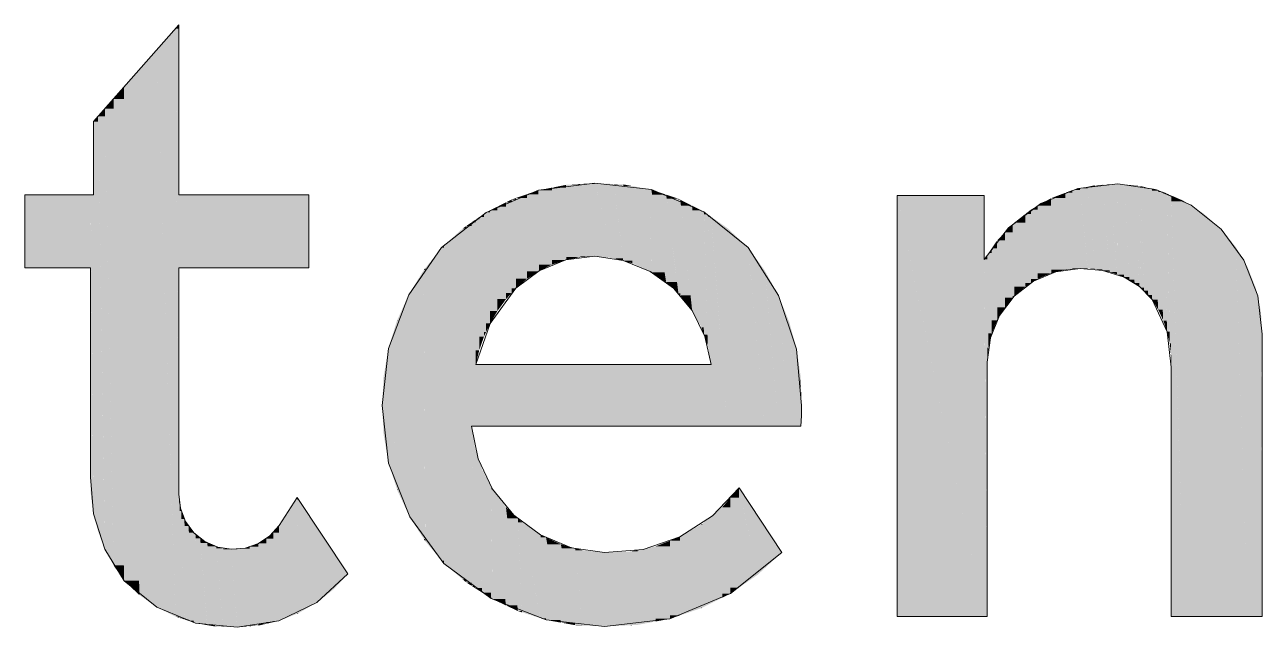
# Model space of a CAD drawing. Extents: x 885 to 2021, y 330 to 1122.
# Drawn here: x 1919.752 to 1923.608, y 650.937 to 652.814 of the extents above; entities that cross this region are included whole.
import ezdxf

# ---------------------------------------------------------------- set-up
doc = ezdxf.new("R2010")
doc.units = 0
doc.layers.get('0').update_dxf_attribs({"lineweight": 18})
doc.layers.add('P11_Plankopf_Ausführung_AF_4_800 Plankopf', color=7, linetype='Continuous', lineweight=25)

# ---------------------------------------------------------------- blocks, each defined once
blk = doc.blocks.new('Referenz-A0T8DI3SAL', base_point=(1729.7843, 502.0648))
at = {"layer": 'P11_Plankopf_Ausführung_AF_4_800 Plankopf', "color": 0, "linetype": 'Continuous', "lineweight": 13, "ltscale": 16.9}
for p, q in [((1920.2322, 652.8137), (1919.9661, 652.5119)), ((1920.2322, 652.2843), (1920.2322, 652.8137)), ((1919.9661, 652.5119), (1919.9661, 652.2843)), ((1921.5277, 652.3201), (1921.3523, 652.2979)), ((1921.7043, 652.3), (1921.5277, 652.3201)), ((1923.0336, 652.3033), (1922.9176, 652.2566)), ((1923.1578, 652.318), (1923.0336, 652.3033)), ((1923.2763, 652.3001), (1923.1578, 652.318)), ((1919.9661, 652.2843), (1919.7515, 652.2843)), ((1919.7515, 652.2843), (1919.7515, 652.0568)), ((1920.6365, 652.2843), (1920.2322, 652.2843)), ((1920.6365, 652.0568), (1920.6365, 652.2843)), ((1921.3523, 652.2979), (1921.1893, 652.2293)), ((1921.8681, 652.2313), (1921.7043, 652.3)), ((1922.7411, 652.2819), (1922.47, 652.2819)), ((1922.47, 652.2819), (1922.47, 650.9701)), ((1922.7411, 652.0827), (1922.7411, 652.2819)), ((1923.3862, 652.2521), (1923.2763, 652.3001)), ((1921.1893, 652.2293), (1921.0508, 652.1194)), ((1922.0062, 652.1194), (1921.8681, 652.2313)), ((1922.9176, 652.2566), (1922.8178, 652.1813)), ((1923.4799, 652.1773), (1923.3862, 652.2521)), ((1922.8178, 652.1813), (1922.7411, 652.0827)), ((1923.551, 652.0808), (1923.4799, 652.1773)), ((1921.0508, 652.1194), (1920.948, 651.9728)), ((1922.1007, 651.9703), (1922.0062, 652.1194)), ((1921.4381, 652.081), (1921.3543, 652.047)), ((1921.5277, 652.0925), (1921.4381, 652.081)), ((1921.6169, 652.0795), (1921.5277, 652.0925)), ((1921.7003, 652.0455), (1921.6169, 652.0795)), ((1923.5947, 651.9691), (1923.551, 652.0808)), ((1919.7515, 652.0568), (1919.9563, 652.0568)), ((1919.9563, 652.0568), (1919.9563, 651.4047)), ((1920.2322, 651.3509), (1920.2322, 652.0568)), ((1920.2322, 652.0568), (1920.6365, 652.0568)), ((1921.3543, 652.047), (1921.282, 651.9928)), ((1921.7733, 651.9926), (1921.7003, 652.0455)), ((1922.9652, 652.0441), (1922.8953, 652.0148)), ((1923.0402, 652.0544), (1922.9652, 652.0441)), ((1923.1102, 652.0484), (1923.0402, 652.0544)), ((1923.1773, 652.0276), (1923.1102, 652.0484)), ((1922.8953, 652.0148), (1922.8354, 651.9684)), ((1923.2254, 651.998), (1923.1773, 652.0276)), ((1923.2647, 651.9575), (1923.2254, 651.998)), ((1920.948, 651.9728), (1920.8849, 651.8052)), ((1921.282, 651.9928), (1921.2017, 651.8832)), ((1921.8314, 651.9237), (1921.7733, 651.9926)), ((1922.1571, 651.8031), (1922.1007, 651.9703)), ((1922.8354, 651.9684), (1922.7896, 651.9081)), ((1923.3116, 651.8573), (1923.2647, 651.9575)), ((1923.6081, 651.85), (1923.5947, 651.9691)), ((1921.8714, 651.8429), (1921.8314, 651.9237)), ((1921.2017, 651.8832), (1921.1571, 651.7549)), ((1922.7896, 651.9081), (1922.7609, 651.8379)), ((1921.8908, 651.7549), (1921.8714, 651.8429)), ((1923.3243, 651.7474), (1923.3116, 651.8573)), ((1923.6081, 650.9701), (1923.6081, 651.85)), ((1920.8849, 651.8052), (1920.8655, 651.6272)), ((1922.1722, 651.6272), (1922.1571, 651.8031)), ((1922.7609, 651.8379), (1922.7513, 651.7628)), ((1922.7513, 650.9701), (1922.7513, 651.7628)), ((1921.8908, 651.7549), (1921.1571, 651.7549)), ((1923.3243, 651.7474), (1923.3243, 650.9701)), ((1920.8655, 651.6272), (1920.8856, 651.4483)), ((1922.172, 651.5951), (1922.1722, 651.6272)), ((1922.1698, 651.5632), (1922.172, 651.5951)), ((1921.1441, 651.5632), (1921.1645, 651.4609)), ((1921.1441, 651.5632), (1922.1698, 651.5632)), ((1921.1645, 651.4609), (1921.2092, 651.3667)), ((1920.8856, 651.4483), (1920.9511, 651.2806)), ((1919.9563, 651.4047), (1919.9657, 651.2898)), ((1920.2322, 651.3509), (1920.2369, 651.3074)), ((1920.6004, 651.3407), (1920.5442, 651.2538)), ((1920.7588, 651.1029), (1920.6004, 651.3407)), ((1921.2092, 651.3667), (1921.2754, 651.2862)), ((1921.895, 651.2833), (1921.9777, 651.3714)), ((1922.1109, 651.1694), (1921.9777, 651.3714)), ((1920.2369, 651.3074), (1920.2528, 651.2666)), ((1919.9657, 651.2898), (1920.0014, 651.1801)), ((1920.2528, 651.2666), (1920.2786, 651.2313)), ((1920.9511, 651.2806), (1921.0576, 651.1355)), ((1921.2754, 651.2862), (1921.3592, 651.2242)), ((1921.7935, 651.218), (1921.895, 651.2833)), ((1920.2786, 651.2313), (1920.3127, 651.2039)), ((1920.5154, 651.2218), (1920.5442, 651.2538)), ((1921.3592, 651.2242), (1921.4556, 651.1845)), ((1920.3127, 651.2039), (1920.3528, 651.1863)), ((1920.3528, 651.1863), (1920.396, 651.1796)), ((1920.4389, 651.1835), (1920.4796, 651.1979)), ((1920.4796, 651.1979), (1920.5154, 651.2218)), ((1921.4556, 651.1845), (1921.5587, 651.1694)), ((1921.6791, 651.1792), (1921.7935, 651.218)), ((1920.0014, 651.1801), (1920.0613, 651.0815)), ((1920.396, 651.1796), (1920.4389, 651.1835)), ((1921.5587, 651.1694), (1921.6791, 651.1792)), ((1921.9509, 651.0418), (1922.1109, 651.1694)), ((1921.0576, 651.1355), (1921.2053, 651.0263)), ((1920.0613, 651.0815), (1920.1629, 650.9993)), ((1920.6622, 651.0137), (1920.7588, 651.1029)), ((1921.762, 650.963), (1921.9509, 651.0418)), ((1920.1629, 650.9993), (1920.2837, 650.9496)), ((1920.5437, 650.9566), (1920.6622, 651.0137)), ((1921.2053, 651.0263), (1921.3762, 650.9593)), ((1920.4138, 650.9367), (1920.5437, 650.9566)), ((1921.3762, 650.9593), (1921.5587, 650.9391)), ((1921.5587, 650.9391), (1921.762, 650.963)), ((1922.47, 650.9701), (1922.7513, 650.9701)), ((1923.3243, 650.9701), (1923.6081, 650.9701)), ((1920.2837, 650.9496), (1920.4138, 650.9367))]:
    blk.add_line(p, q, dxfattribs=at)
at = {"layer": 'P11_Plankopf_Ausführung_AF_4_800 Plankopf', "color": 0, "linetype": 'Continuous', "lineweight": 0, "ltscale": 0.0169}
for points in [[(1920.2322, 652.8016), (1920.2215, 652.8016), (1920.2322, 652.8137)], [(1920.2215, 652.7351), (1920.1629, 652.7351), (1920.2215, 652.8016)], [(1920.2322, 650.97), (1920.2215, 650.97), (1920.2215, 652.8016)], [(1920.2322, 652.2843), (1920.2322, 652.8016), (1920.2215, 652.8016)], [(1920.2322, 651.3509), (1920.2299, 651.3509), (1920.2215, 652.8016)], [(1920.2322, 652.0568), (1920.227, 652.0568), (1920.2215, 652.8016)], [(1920.2322, 652.2843), (1920.2289, 652.2843), (1920.2215, 652.8016)], [(1920.1629, 652.6741), (1920.1091, 652.6741), (1920.1629, 652.7351)], [(1920.2205, 650.9993), (1920.1629, 650.9993), (1920.1629, 652.7351)], [(1920.2215, 650.97), (1920.2215, 652.7351), (1920.1629, 652.7351)], [(1920.1091, 652.6199), (1920.0613, 652.6199), (1920.1091, 652.6741)], [(1920.1617, 651.0367), (1920.1091, 651.0367), (1920.1091, 652.6741)], [(1920.1629, 650.9993), (1920.1629, 652.6741), (1920.1091, 652.6741)], [(1920.0613, 652.5826), (1920.0285, 652.5826), (1920.0613, 652.6199)], [(1920.1078, 651.0815), (1920.0613, 651.0815), (1920.0613, 652.6199)], [(1920.1091, 651.0367), (1920.1091, 652.6199), (1920.0613, 652.6199)], [(1920.0285, 652.5518), (1920.0014, 652.5518), (1920.0285, 652.5826)], [(1920.0603, 651.1291), (1920.0285, 651.1291), (1920.0285, 652.5826)], [(1920.0613, 651.0815), (1920.0613, 652.5826), (1920.0285, 652.5826)], [(1920.0014, 652.528), (1919.9803, 652.528), (1920.0014, 652.5518)], [(1920.0275, 651.1801), (1920.0014, 651.1801), (1920.0014, 652.5518)], [(1920.0285, 651.1291), (1920.0285, 652.5518), (1920.0014, 652.5518)], [(1919.9803, 652.5119), (1919.9661, 652.5119), (1919.9803, 652.528)], [(1919.9687, 652.2843), (1919.9661, 652.2843), (1919.9661, 652.5119)], [(1919.9803, 651.2339), (1919.9803, 652.5119), (1919.9661, 652.5119)], [(1920.0005, 651.2339), (1919.9803, 651.2339), (1919.9803, 652.528)], [(1920.0014, 651.1801), (1920.0014, 652.528), (1919.9803, 652.528)], [(1921.3951, 652.2983), (1921.3543, 652.2983), (1921.3951, 652.3063)], [(1921.4381, 652.3063), (1921.3951, 652.3063), (1921.4381, 652.3147)], [(1921.4381, 652.081), (1921.3951, 652.081), (1921.3951, 652.3063)], [(1921.4381, 652.081), (1921.4381, 652.3063), (1921.3951, 652.3063)], [(1921.4392, 652.3147), (1921.4381, 652.3147), (1921.4392, 652.315)], [(1921.4392, 652.0812), (1921.4381, 652.0812), (1921.4381, 652.3147)], [(1921.4392, 652.0812), (1921.4392, 652.3147), (1921.4381, 652.3147)], [(1921.4825, 652.315), (1921.4392, 652.315), (1921.4825, 652.3175)], [(1921.4825, 652.0897), (1921.4392, 652.0897), (1921.4392, 652.315)], [(1921.4825, 652.0897), (1921.4825, 652.315), (1921.4392, 652.315)], [(1921.5277, 652.3175), (1921.4825, 652.3175), (1921.5277, 652.3201)], [(1921.5277, 652.0925), (1921.4825, 652.0925), (1921.4825, 652.3175)], [(1921.5277, 652.0925), (1921.5277, 652.3175), (1921.4825, 652.3175)], [(1921.5859, 652.0925), (1921.5277, 652.0925), (1921.5277, 652.3201)], [(1921.5875, 652.3176), (1921.5284, 652.3176), (1921.5277, 652.3201)], [(1921.5875, 652.0862), (1921.5875, 652.3176), (1921.5284, 652.3176)], [(1921.6157, 652.0862), (1921.5875, 652.0862), (1921.5875, 652.3176)], [(1921.6167, 652.3163), (1921.5877, 652.3163), (1921.5875, 652.3176)], [(1921.6167, 652.0783), (1921.6167, 652.3163), (1921.5877, 652.3163)], [(1921.6447, 652.0783), (1921.6167, 652.0783), (1921.6167, 652.3163)], [(1921.6456, 652.311), (1921.6173, 652.311), (1921.6167, 652.3163)], [(1921.6456, 652.0704), (1921.6456, 652.311), (1921.6173, 652.311)], [(1921.6952, 652.0704), (1921.6456, 652.0704), (1921.6456, 652.311)], [(1921.7003, 652.3008), (1921.6477, 652.3008), (1921.6456, 652.311)], [(1923.0402, 652.2985), (1923.0164, 652.2985), (1923.0402, 652.3037)], [(1923.0637, 652.3037), (1923.0402, 652.3037), (1923.0637, 652.3087)], [(1923.0636, 652.0544), (1923.0402, 652.0544), (1923.0402, 652.3037)], [(1923.0637, 652.0541), (1923.0637, 652.3037), (1923.0402, 652.3037)], [(1923.0863, 652.3087), (1923.0637, 652.3087), (1923.0863, 652.3136)], [(1923.0861, 652.0541), (1923.0637, 652.0541), (1923.0637, 652.3087)], [(1923.0863, 652.0521), (1923.0863, 652.3087), (1923.0637, 652.3087)], [(1923.087, 652.3136), (1923.0863, 652.3136), (1923.087, 652.3137)], [(1923.087, 652.0521), (1923.0863, 652.0521), (1923.0863, 652.3136)], [(1923.087, 652.0521), (1923.087, 652.3136), (1923.0863, 652.3136)], [(1923.1102, 652.3137), (1923.087, 652.3137), (1923.1102, 652.3151)], [(1923.1099, 652.0521), (1923.087, 652.0521), (1923.087, 652.3137)], [(1923.1102, 652.0484), (1923.1102, 652.3137), (1923.087, 652.3137)], [(1923.1331, 652.3151), (1923.1102, 652.3151), (1923.1331, 652.3165)], [(1923.1326, 652.0484), (1923.1102, 652.0484), (1923.1102, 652.3151)], [(1923.1331, 652.0431), (1923.1331, 652.3151), (1923.1102, 652.3151)], [(1923.1555, 652.3165), (1923.1331, 652.3165), (1923.1555, 652.3179)], [(1923.1549, 652.0431), (1923.1331, 652.0431), (1923.1331, 652.3165)], [(1923.1555, 652.0362), (1923.1555, 652.3165), (1923.1331, 652.3165)], [(1923.1578, 652.3179), (1923.1555, 652.3179), (1923.1578, 652.318)], [(1923.1577, 652.0362), (1923.1555, 652.0362), (1923.1555, 652.3179)], [(1923.1578, 652.0353), (1923.1578, 652.3179), (1923.1555, 652.3179)], [(1923.1768, 652.0353), (1923.1578, 652.0353), (1923.1578, 652.318)], [(1923.1773, 652.3161), (1923.1579, 652.3161), (1923.1578, 652.318)], [(1923.1773, 652.0276), (1923.1773, 652.3161), (1923.1579, 652.3161)], [(1923.1936, 652.0276), (1923.1773, 652.0276), (1923.1773, 652.3161)], [(1923.1941, 652.3145), (1923.1774, 652.3145), (1923.1773, 652.3161)], [(1923.1941, 652.0191), (1923.1941, 652.3145), (1923.1774, 652.3145)], [(1923.2097, 652.0191), (1923.1941, 652.0191), (1923.1941, 652.3145)], [(1923.2102, 652.3129), (1923.1942, 652.3129), (1923.1941, 652.3145)], [(1923.2102, 652.0092), (1923.2102, 652.3129), (1923.1942, 652.3129)], [(1923.2248, 652.0092), (1923.2102, 652.0092), (1923.2102, 652.3129)], [(1923.2254, 652.3114), (1923.2102, 652.3114), (1923.2102, 652.3129)], [(1923.2254, 651.998), (1923.2254, 652.3114), (1923.2102, 652.3114)], [(1923.2294, 651.998), (1923.2254, 651.998), (1923.2254, 652.3114)], [(1923.2295, 652.311), (1923.2254, 652.311), (1923.2254, 652.3114)], [(1923.2295, 651.9944), (1923.2295, 652.311), (1923.2254, 652.311)], [(1923.2393, 651.9944), (1923.2295, 651.9944), (1923.2295, 652.311)], [(1923.2396, 652.3084), (1923.2296, 652.3084), (1923.2295, 652.311)], [(1923.2396, 651.9856), (1923.2396, 652.3084), (1923.2296, 652.3084)], [(1923.2522, 651.9856), (1923.2396, 651.9856), (1923.2396, 652.3084)], [(1923.2527, 652.305), (1923.2397, 652.305), (1923.2396, 652.3084)], [(1923.2527, 651.9721), (1923.2527, 652.305), (1923.2397, 652.305)], [(1923.2642, 651.9721), (1923.2527, 651.9721), (1923.2527, 652.305)], [(1923.2647, 652.3018), (1923.2528, 652.3018), (1923.2527, 652.305)], [(1919.7515, 652.0568), (1919.9563, 652.0568), (1919.7515, 652.2843)], [(1919.9563, 652.0568), (1919.9563, 652.2843), (1919.7515, 652.2843)], [(1919.9566, 652.0568), (1919.9563, 652.0568), (1919.9563, 652.2843)], [(1919.9576, 651.347), (1919.9576, 652.2843), (1919.9563, 652.2843)], [(1919.9652, 651.347), (1919.9576, 651.347), (1919.9576, 652.2843)], [(1919.9657, 651.2898), (1919.9657, 652.2843), (1919.9576, 652.2843)], [(1919.9661, 651.2898), (1919.9657, 651.2898), (1919.9657, 652.2843)], [(1919.9661, 651.2881), (1919.9661, 652.2843), (1919.9657, 652.2843)], [(1919.9803, 651.2339), (1919.9687, 652.2843), (1919.9661, 652.2843)], [(1919.9796, 651.2881), (1919.9661, 651.2881), (1919.9661, 652.2843)], [(1920.2322, 652.0568), (1920.2322, 652.2843), (1920.2289, 652.2843)], [(1920.2322, 652.0568), (1920.6365, 652.0568), (1920.2322, 652.2843)], [(1920.6365, 652.0568), (1920.6365, 652.2843), (1920.2322, 652.2843)], [(1921.2685, 652.2607), (1921.2516, 652.2607), (1921.2685, 652.2691)], [(1921.282, 652.2691), (1921.2685, 652.2691), (1921.282, 652.2738)], [(1921.282, 651.9928), (1921.2685, 651.9928), (1921.2685, 652.2691)], [(1921.282, 651.9928), (1921.282, 652.2691), (1921.2685, 652.2691)], [(1921.3164, 652.2738), (1921.282, 652.2738), (1921.3164, 652.2856)], [(1921.3164, 652.0223), (1921.282, 652.0223), (1921.282, 652.2738)], [(1921.3164, 652.0223), (1921.3164, 652.2738), (1921.282, 652.2738)], [(1921.3523, 652.2856), (1921.3164, 652.2856), (1921.3523, 652.2979)], [(1921.3523, 652.0457), (1921.3164, 652.0457), (1921.3164, 652.2856)], [(1921.3523, 652.0457), (1921.3523, 652.2856), (1921.3164, 652.2856)], [(1921.3543, 652.2979), (1921.3523, 652.2979), (1921.3543, 652.2983)], [(1921.3543, 652.047), (1921.3523, 652.047), (1921.3523, 652.2979)], [(1921.3543, 652.047), (1921.3543, 652.2979), (1921.3523, 652.2979)], [(1921.3951, 652.0667), (1921.3543, 652.0667), (1921.3543, 652.2983)], [(1921.3951, 652.0667), (1921.3951, 652.2983), (1921.3543, 652.2983)], [(1921.7003, 652.0455), (1921.7003, 652.3008), (1921.6477, 652.3008)], [(1921.7042, 652.0455), (1921.7003, 652.0455), (1921.7003, 652.3008)], [(1921.7043, 652.3), (1921.7003, 652.3), (1921.7003, 652.3008)], [(1921.7043, 652.0429), (1921.7043, 652.3), (1921.7003, 652.3)], [(1921.7455, 652.0429), (1921.7043, 652.0429), (1921.7043, 652.3)], [(1921.7504, 652.2844), (1921.7068, 652.2844), (1921.7043, 652.3)], [(1921.7504, 652.0121), (1921.7504, 652.2844), (1921.7068, 652.2844)], [(1921.7842, 652.0121), (1921.7504, 652.0121), (1921.7504, 652.2844)], [(1921.7887, 652.2715), (1921.752, 652.2715), (1921.7504, 652.2844)], [(1921.7887, 651.9766), (1921.7887, 652.2715), (1921.752, 652.2715)], [(1921.7944, 651.9766), (1921.7887, 651.9766), (1921.7887, 652.2715)], [(1921.7945, 652.2686), (1921.7887, 652.2686), (1921.7887, 652.2715)], [(1921.7945, 651.9712), (1921.7945, 652.2686), (1921.7887, 652.2686)], [(1921.8263, 651.9712), (1921.7945, 651.9712), (1921.7945, 652.2686)], [(1921.8314, 652.2499), (1921.7965, 652.2499), (1921.7945, 652.2686)], [(1922.47, 650.9701), (1922.7411, 650.9701), (1922.47, 652.2819)], [(1922.7411, 652.0827), (1922.7411, 652.2819), (1922.47, 652.2819)], [(1922.7411, 652.0827), (1922.5112, 652.0827), (1922.47, 652.2819)], [(1922.9495, 652.25), (1922.9086, 652.25), (1922.9495, 652.273)], [(1922.9506, 652.273), (1922.9495, 652.273), (1922.9506, 652.2735)], [(1922.9506, 652.0398), (1922.9495, 652.0398), (1922.9495, 652.273)], [(1922.9506, 652.0398), (1922.9506, 652.273), (1922.9495, 652.273)], [(1922.9948, 652.2735), (1922.9506, 652.2735), (1922.9948, 652.2903)], [(1922.9948, 652.0506), (1922.9506, 652.0506), (1922.9506, 652.2735)], [(1922.9948, 652.0506), (1922.9948, 652.2735), (1922.9506, 652.2735)], [(1923.0164, 652.2903), (1922.9948, 652.2903), (1923.0164, 652.2985)], [(1923.0164, 652.0524), (1922.9948, 652.0524), (1922.9948, 652.2903)], [(1923.0164, 652.0524), (1923.0164, 652.2903), (1922.9948, 652.2903)], [(1923.0402, 652.0544), (1923.0164, 652.0544), (1923.0164, 652.2985)], [(1923.0402, 652.0544), (1923.0402, 652.2985), (1923.0164, 652.2985)], [(1923.2647, 651.9575), (1923.2647, 652.3018), (1923.2528, 652.3018)], [(1923.2823, 651.9575), (1923.2647, 651.9575), (1923.2647, 652.3018)], [(1923.2839, 652.2968), (1923.2649, 652.2968), (1923.2647, 652.3018)], [(1923.2839, 651.9259), (1923.2839, 652.2968), (1923.2649, 652.2968)], [(1923.298, 651.9259), (1923.2839, 651.9259), (1923.2839, 652.2968)], [(1923.2992, 652.2928), (1923.284, 652.2928), (1923.2839, 652.2968)], [(1923.2992, 651.8931), (1923.2992, 652.2928), (1923.284, 652.2928)], [(1923.2996, 651.8931), (1923.2992, 651.8931), (1923.2992, 652.2928)], [(1923.2996, 652.2927), (1923.2992, 652.2927), (1923.2992, 652.2928)], [(1923.2996, 651.8923), (1923.2996, 652.2927), (1923.2992, 652.2927)], [(1923.3106, 651.8923), (1923.2996, 651.8923), (1923.2996, 652.2927)], [(1923.3116, 652.2874), (1923.2997, 652.2874), (1923.2996, 652.2927)], [(1923.3116, 651.8573), (1923.3116, 652.2874), (1923.2997, 652.2874)], [(1923.3191, 651.8573), (1923.3116, 651.8573), (1923.3116, 652.2874)], [(1923.3198, 652.2839), (1923.3117, 652.2839), (1923.3116, 652.2874)], [(1923.3198, 651.8212), (1923.3198, 652.2839), (1923.3117, 652.2839)], [(1923.3237, 651.8212), (1923.3198, 651.8212), (1923.3198, 652.2839)], [(1923.324, 652.282), (1923.3198, 652.282), (1923.3198, 652.2839)], [(1923.324, 651.7845), (1923.324, 652.282), (1923.3198, 652.282)], [(1923.3243, 651.7845), (1923.324, 651.7845), (1923.324, 652.282)], [(1923.3243, 652.2819), (1923.324, 652.2819), (1923.324, 652.282)], [(1923.3243, 651.7474), (1923.3243, 652.2819), (1923.324, 652.2819)], [(1923.341, 651.7474), (1923.3243, 651.7474), (1923.3243, 652.2819)], [(1923.3653, 652.264), (1923.3249, 652.264), (1923.3243, 652.2819)], [(1923.3653, 650.9701), (1923.3653, 652.264), (1923.3249, 652.264)], [(1923.3653, 650.9701), (1923.426, 650.9701), (1923.3653, 652.264)], [(1923.426, 652.2251), (1923.3671, 652.2251), (1923.3653, 652.264)], [(1921.1893, 652.2247), (1921.1826, 652.2247), (1921.1893, 652.2293)], [(1921.2017, 652.2293), (1921.1893, 652.2293), (1921.2017, 652.2355)], [(1921.2017, 651.8832), (1921.1893, 651.8832), (1921.1893, 652.2293)], [(1921.2017, 651.8832), (1921.2017, 652.2293), (1921.1893, 652.2293)], [(1921.2248, 652.2355), (1921.2017, 652.2355), (1921.2248, 652.2472)], [(1921.2248, 651.9224), (1921.2017, 651.9224), (1921.2017, 652.2355)], [(1921.2248, 651.9224), (1921.2248, 652.2355), (1921.2017, 652.2355)], [(1921.2516, 652.2472), (1921.2248, 652.2472), (1921.2516, 652.2607)], [(1921.2516, 651.959), (1921.2248, 651.959), (1921.2248, 652.2472)], [(1921.2516, 651.959), (1921.2516, 652.2472), (1921.2248, 652.2472)], [(1921.2685, 651.9778), (1921.2516, 651.9778), (1921.2516, 652.2607)], [(1921.2685, 651.9778), (1921.2685, 652.2607), (1921.2516, 652.2607)], [(1921.8314, 651.9237), (1921.8314, 652.2499), (1921.7965, 652.2499)], [(1921.8562, 651.9237), (1921.8314, 651.9237), (1921.8314, 652.2499)], [(1921.8602, 652.2353), (1921.8325, 652.2353), (1921.8314, 652.2499)], [(1921.8602, 651.8709), (1921.8602, 652.2353), (1921.8325, 652.2353)], [(1921.8677, 651.8709), (1921.8602, 651.8709), (1921.8602, 652.2353)], [(1921.8681, 652.2313), (1921.8603, 652.2313), (1921.8602, 652.2353)], [(1921.8681, 651.8484), (1921.8681, 652.2313), (1921.8603, 652.2313)], [(1921.8792, 651.8484), (1921.8681, 651.8484), (1921.8681, 652.2313)], [(1921.8802, 652.2229), (1921.8684, 652.2229), (1921.8681, 652.2313)], [(1922.8872, 652.2243), (1922.8699, 652.2243), (1922.8872, 652.2378)], [(1922.9086, 652.2378), (1922.8872, 652.2378), (1922.9086, 652.25)], [(1922.9086, 652.0221), (1922.8872, 652.0221), (1922.8872, 652.2378)], [(1922.9086, 652.0221), (1922.9086, 652.2378), (1922.8872, 652.2378)], [(1922.9495, 652.0393), (1922.9086, 652.0393), (1922.9086, 652.25)], [(1922.9495, 652.0393), (1922.9495, 652.25), (1922.9086, 652.25)], [(1921.1279, 652.1791), (1921.1163, 652.1791), (1921.1279, 652.187)], [(1921.1441, 652.187), (1921.1279, 652.187), (1921.1441, 652.1982)], [(1921.144, 651.076), (1921.1279, 651.076), (1921.1279, 652.187)], [(1921.1441, 651.0656), (1921.1441, 652.187), (1921.1279, 652.187)], [(1921.1571, 652.1982), (1921.1441, 652.1982), (1921.1571, 652.2071)], [(1921.1441, 651.5632), (1921.1571, 651.5632), (1921.1441, 652.1982)], [(1921.1571, 651.5632), (1921.1571, 652.1982), (1921.1441, 652.1982)], [(1921.1677, 652.2071), (1921.1571, 652.2071), (1921.1677, 652.2144)], [(1921.1677, 651.7991), (1921.1571, 651.7991), (1921.1571, 652.2071)], [(1921.1677, 651.7991), (1921.1677, 652.2071), (1921.1571, 652.2071)], [(1921.1826, 652.2144), (1921.1677, 652.2144), (1921.1826, 652.2247)], [(1921.1826, 651.842), (1921.1677, 651.842), (1921.1677, 652.2144)], [(1921.1826, 651.842), (1921.1826, 652.2144), (1921.1677, 652.2144)], [(1921.1893, 651.8565), (1921.1826, 651.8565), (1921.1826, 652.2247)], [(1921.1893, 651.8565), (1921.1893, 652.2247), (1921.1826, 652.2247)], [(1921.8802, 651.8142), (1921.8802, 652.2229), (1921.8684, 652.2229)], [(1921.8895, 651.8142), (1921.8802, 651.8142), (1921.8802, 652.2229)], [(1921.8908, 652.2154), (1921.8804, 652.2154), (1921.8802, 652.2229)], [(1921.8908, 651.7549), (1921.8908, 652.2154), (1921.8804, 652.2154)], [(1921.8908, 651.5632), (1921.9412, 651.5632), (1921.8908, 652.2154)], [(1921.9412, 652.1803), (1921.8936, 652.1803), (1921.8908, 652.2154)], [(1922.8308, 652.1673), (1922.806, 652.1673), (1922.8308, 652.1937)], [(1922.8354, 652.1937), (1922.8308, 652.1937), (1922.8354, 652.1972)], [(1922.8354, 651.9684), (1922.8308, 651.9684), (1922.8308, 652.1937)], [(1922.8354, 651.9684), (1922.8354, 652.1937), (1922.8308, 652.1937)], [(1922.8699, 652.1972), (1922.8354, 652.1972), (1922.8699, 652.2243)], [(1922.8699, 651.9981), (1922.8354, 651.9981), (1922.8354, 652.1972)], [(1922.8699, 651.9981), (1922.8699, 652.1972), (1922.8354, 652.1972)], [(1922.8872, 652.0088), (1922.8699, 652.0088), (1922.8699, 652.2243)], [(1922.8872, 652.0088), (1922.8872, 652.2243), (1922.8699, 652.2243)], [(1923.426, 650.9701), (1923.426, 652.2251), (1923.3671, 652.2251)], [(1923.426, 650.9701), (1923.4799, 650.9701), (1923.426, 652.2251)], [(1923.4799, 652.1773), (1923.428, 652.1773), (1923.426, 652.2251)], [(1921.1163, 652.1256), (1921.0576, 652.1256), (1921.1163, 652.1791)], [(1921.1278, 651.0858), (1921.1163, 651.0858), (1921.1163, 652.1791)], [(1921.1279, 651.076), (1921.1279, 652.1791), (1921.1163, 652.1791)], [(1921.9412, 651.5632), (1921.9412, 652.1803), (1921.8936, 652.1803)], [(1921.9412, 651.5632), (1922.0062, 651.5632), (1921.9412, 652.1803)], [(1922.0062, 652.1194), (1921.9476, 652.1194), (1921.9412, 652.1803)], [(1922.806, 652.1422), (1922.7824, 652.1422), (1922.806, 652.1673)], [(1922.8308, 651.963), (1922.806, 651.963), (1922.806, 652.1673)], [(1922.8308, 651.963), (1922.8308, 652.1673), (1922.806, 652.1673)], [(1923.4799, 650.9701), (1923.4799, 652.1773), (1923.428, 652.1773)], [(1923.4799, 650.9701), (1923.5256, 650.9701), (1923.4799, 652.1773)], [(1923.5256, 652.1216), (1923.482, 652.1216), (1923.4799, 652.1773)], [(1921.0508, 652.0554), (1920.9997, 652.0554), (1921.0508, 652.1194)], [(1921.0576, 652.1194), (1921.0508, 652.1194), (1921.0576, 652.1256)], [(1921.0576, 651.1436), (1921.0508, 651.1436), (1921.0508, 652.1194)], [(1921.0576, 651.1355), (1921.0576, 652.1194), (1921.0508, 652.1194)], [(1921.1135, 651.1355), (1921.0576, 651.1355), (1921.0576, 652.1256)], [(1921.1163, 651.0858), (1921.1163, 652.1256), (1921.0576, 652.1256)], [(1922.0062, 651.5632), (1922.0062, 652.1194), (1921.9476, 652.1194)], [(1922.0062, 651.5632), (1922.0579, 651.5632), (1922.0062, 652.1194)], [(1922.0579, 652.0477), (1922.0129, 652.0477), (1922.0062, 652.1194)], [(1922.7651, 652.1023), (1922.7547, 652.1023), (1922.7651, 652.1174)], [(1922.7818, 652.1174), (1922.7651, 652.1174), (1922.7818, 652.1416)], [(1922.7818, 651.8933), (1922.7651, 651.8933), (1922.7651, 652.1174)], [(1922.7818, 651.8933), (1922.7818, 652.1174), (1922.7651, 652.1174)], [(1922.7824, 652.1416), (1922.7818, 652.1416), (1922.7824, 652.1422)], [(1922.7824, 651.8947), (1922.7818, 651.8947), (1922.7818, 652.1416)], [(1922.7824, 651.8947), (1922.7824, 652.1416), (1922.7818, 652.1416)], [(1922.806, 651.9336), (1922.7824, 651.9336), (1922.7824, 652.1422)], [(1922.806, 651.9336), (1922.806, 652.1422), (1922.7824, 652.1422)], [(1923.5256, 650.9701), (1923.5256, 652.1216), (1923.482, 652.1216)], [(1923.5256, 650.9701), (1923.5621, 650.9701), (1923.5256, 652.1216)], [(1923.5621, 652.0594), (1923.5276, 652.0594), (1923.5256, 652.1216)], [(1921.3951, 652.0667), (1921.4381, 652.081), (1921.3951, 652.081)], [(1921.4381, 652.081), (1921.4392, 652.0812), (1921.4381, 652.0812)], [(1921.4392, 652.0812), (1921.4825, 652.0897), (1921.4392, 652.0897)], [(1921.4825, 652.0897), (1921.5277, 652.0925), (1921.4825, 652.0925)], [(1921.5875, 652.0862), (1921.5859, 652.0925), (1921.5277, 652.0925)], [(1921.6167, 652.0783), (1921.6157, 652.0862), (1921.5875, 652.0862)], [(1921.6456, 652.0704), (1921.6447, 652.0783), (1921.6167, 652.0783)], [(1922.7411, 650.9701), (1922.7411, 652.0827), (1922.5112, 652.0827)], [(1922.7513, 652.0827), (1922.7411, 652.0827), (1922.7513, 652.0975)], [(1922.7411, 650.9701), (1922.7513, 650.9701), (1922.7411, 652.0827)], [(1922.7513, 651.7628), (1922.7513, 652.0827), (1922.7411, 652.0827)], [(1922.7513, 651.7628), (1922.7441, 651.7628), (1922.7411, 652.0827)], [(1922.7547, 652.0975), (1922.7513, 652.0975), (1922.7547, 652.1023)], [(1922.7547, 651.8082), (1922.7513, 651.8082), (1922.7513, 652.0975)], [(1922.7547, 651.8082), (1922.7547, 652.0975), (1922.7513, 652.0975)], [(1922.7651, 651.8525), (1922.7547, 651.8525), (1922.7547, 652.1023)], [(1922.7651, 651.8525), (1922.7651, 652.1023), (1922.7547, 652.1023)], [(1919.9576, 651.347), (1919.9566, 652.0568), (1919.9563, 652.0568)], [(1919.9575, 651.4047), (1919.9563, 651.4047), (1919.9563, 652.0568)], [(1920.2322, 651.3509), (1920.2322, 652.0568), (1920.227, 652.0568)], [(1920.9948, 651.9778), (1920.9511, 651.9778), (1920.9948, 652.0493)], [(1920.9997, 652.0493), (1920.9948, 652.0493), (1920.9997, 652.0554)], [(1920.9996, 651.2121), (1920.9948, 651.2121), (1920.9948, 652.0493)], [(1920.9997, 651.2046), (1920.9997, 652.0493), (1920.9948, 652.0493)], [(1921.0474, 651.2046), (1920.9997, 651.2046), (1920.9997, 652.0554)], [(1921.0508, 651.1436), (1921.0508, 652.0554), (1920.9997, 652.0554)], [(1921.3164, 652.0223), (1921.3523, 652.0457), (1921.3164, 652.0457)], [(1921.3523, 652.0457), (1921.3543, 652.047), (1921.3523, 652.047)], [(1921.3543, 652.047), (1921.3951, 652.0667), (1921.3543, 652.0667)], [(1921.7003, 652.0455), (1921.6952, 652.0704), (1921.6456, 652.0704)], [(1921.7043, 652.0429), (1921.7042, 652.0455), (1921.7003, 652.0455)], [(1921.7504, 652.0121), (1921.7455, 652.0429), (1921.7043, 652.0429)], [(1922.0579, 651.5632), (1922.0579, 652.0477), (1922.0129, 652.0477)], [(1922.0579, 651.5632), (1922.1007, 651.5632), (1922.0579, 652.0477)], [(1922.1007, 651.9703), (1922.0648, 651.9703), (1922.0579, 652.0477)], [(1922.9086, 652.0221), (1922.9495, 652.0393), (1922.9086, 652.0393)], [(1922.9495, 652.0393), (1922.9506, 652.0398), (1922.9495, 652.0398)], [(1922.9506, 652.0398), (1922.9948, 652.0506), (1922.9506, 652.0506)], [(1922.9948, 652.0506), (1923.0164, 652.0524), (1922.9948, 652.0524)], [(1923.0164, 652.0524), (1923.0402, 652.0544), (1923.0164, 652.0544)], [(1923.0637, 652.0541), (1923.0636, 652.0544), (1923.0402, 652.0544)], [(1923.0863, 652.0521), (1923.0861, 652.0541), (1923.0637, 652.0541)], [(1923.087, 652.0521), (1923.087, 652.0521), (1923.0863, 652.0521)], [(1923.1102, 652.0484), (1923.1099, 652.0521), (1923.087, 652.0521)], [(1923.1331, 652.0431), (1923.1326, 652.0484), (1923.1102, 652.0484)], [(1923.1555, 652.0362), (1923.1549, 652.0431), (1923.1331, 652.0431)], [(1923.1578, 652.0353), (1923.1577, 652.0362), (1923.1555, 652.0362)], [(1923.1773, 652.0276), (1923.1768, 652.0353), (1923.1578, 652.0353)], [(1923.5621, 650.9701), (1923.5621, 652.0594), (1923.5276, 652.0594)], [(1923.5621, 650.9701), (1923.5884, 650.9701), (1923.5621, 652.0594)], [(1923.5884, 651.9923), (1923.5637, 651.9923), (1923.5621, 652.0594)], [(1921.282, 651.9928), (1921.3164, 652.0223), (1921.282, 652.0223)], [(1921.7887, 651.9766), (1921.7842, 652.0121), (1921.7504, 652.0121)], [(1922.8354, 651.9684), (1922.8699, 651.9981), (1922.8354, 651.9981)], [(1922.8699, 651.9981), (1922.8872, 652.0088), (1922.8699, 652.0088)], [(1922.8872, 652.0088), (1922.9086, 652.0221), (1922.8872, 652.0221)], [(1923.1941, 652.0191), (1923.1936, 652.0276), (1923.1773, 652.0276)], [(1923.2102, 652.0092), (1923.2097, 652.0191), (1923.1941, 652.0191)], [(1923.2254, 651.998), (1923.2248, 652.0092), (1923.2102, 652.0092)], [(1923.2295, 651.9944), (1923.2294, 651.998), (1923.2254, 651.998)], [(1923.2396, 651.9856), (1923.2393, 651.9944), (1923.2295, 651.9944)], [(1920.948, 651.8947), (1920.9129, 651.8947), (1920.948, 651.9728)], [(1920.9511, 651.9728), (1920.948, 651.9728), (1920.9511, 651.9778)], [(1920.9511, 651.2872), (1920.948, 651.2872), (1920.948, 651.9728)], [(1920.9511, 651.2806), (1920.9511, 651.9728), (1920.948, 651.9728)], [(1920.9909, 651.2806), (1920.9511, 651.2806), (1920.9511, 651.9778)], [(1920.9948, 651.2121), (1920.9948, 651.9778), (1920.9511, 651.9778)], [(1921.2248, 651.9224), (1921.2516, 651.959), (1921.2248, 651.959)], [(1921.2516, 651.959), (1921.2685, 651.9778), (1921.2516, 651.9778)], [(1921.2685, 651.9778), (1921.282, 651.9928), (1921.2685, 651.9928)], [(1921.7945, 651.9712), (1921.7944, 651.9766), (1921.7887, 651.9766)], [(1921.8314, 651.9237), (1921.8263, 651.9712), (1921.7945, 651.9712)], [(1922.1007, 651.5632), (1922.1007, 651.9703), (1922.0648, 651.9703)], [(1922.1007, 651.5632), (1922.1339, 651.5632), (1922.1007, 651.9703)], [(1922.1339, 651.8884), (1922.1074, 651.8884), (1922.1007, 651.9703)], [(1922.806, 651.9336), (1922.8308, 651.963), (1922.806, 651.963)], [(1922.8308, 651.963), (1922.8354, 651.9684), (1922.8308, 651.9684)], [(1923.2527, 651.9721), (1923.2522, 651.9856), (1923.2396, 651.9856)], [(1923.2647, 651.9575), (1923.2642, 651.9721), (1923.2527, 651.9721)], [(1923.2839, 651.9259), (1923.2823, 651.9575), (1923.2647, 651.9575)], [(1923.5884, 650.9701), (1923.5884, 651.9923), (1923.5637, 651.9923)], [(1923.5884, 650.9701), (1923.6038, 650.9701), (1923.5884, 651.9923)], [(1923.6038, 651.9219), (1923.5894, 651.9219), (1923.5884, 651.9923)], [(1921.2017, 651.8832), (1921.2248, 651.9224), (1921.2017, 651.9224)], [(1921.8602, 651.8709), (1921.8562, 651.9237), (1921.8314, 651.9237)], [(1922.7824, 651.8947), (1922.806, 651.9336), (1922.7824, 651.9336)], [(1923.2992, 651.8931), (1923.298, 651.9259), (1923.2839, 651.9259)], [(1923.6038, 650.9701), (1923.6038, 651.9219), (1923.5894, 651.9219)], [(1923.6038, 650.9701), (1923.6081, 650.9701), (1923.6038, 651.9219)], [(1923.6081, 651.85), (1923.6042, 651.85), (1923.6038, 651.9219)], [(1920.9112, 651.8074), (1920.8856, 651.8074), (1920.9112, 651.891)], [(1920.9129, 651.891), (1920.9112, 651.891), (1920.9129, 651.8947)], [(1920.9129, 651.3676), (1920.9112, 651.3676), (1920.9112, 651.891)], [(1920.9129, 651.3623), (1920.9129, 651.891), (1920.9112, 651.891)], [(1920.9437, 651.3623), (1920.9129, 651.3623), (1920.9129, 651.8947)], [(1920.948, 651.2872), (1920.948, 651.8947), (1920.9129, 651.8947)], [(1921.1893, 651.8565), (1921.2017, 651.8832), (1921.1893, 651.8832)], [(1922.1339, 651.5632), (1922.1339, 651.8884), (1922.1074, 651.8884)], [(1922.1339, 651.5632), (1922.1571, 651.5632), (1922.1339, 651.8884)], [(1922.1571, 651.8031), (1922.14, 651.8031), (1922.1339, 651.8884)], [(1922.7651, 651.8525), (1922.7818, 651.8933), (1922.7651, 651.8933)], [(1922.7818, 651.8933), (1922.7824, 651.8947), (1922.7818, 651.8947)], [(1923.2996, 651.8923), (1923.2996, 651.8931), (1923.2992, 651.8931)], [(1923.3116, 651.8573), (1923.3106, 651.8923), (1923.2996, 651.8923)], [(1921.1677, 651.7991), (1921.1826, 651.842), (1921.1677, 651.842)], [(1921.1826, 651.842), (1921.1893, 651.8565), (1921.1826, 651.8565)], [(1921.8681, 651.8484), (1921.8677, 651.8709), (1921.8602, 651.8709)], [(1921.8802, 651.8142), (1921.8792, 651.8484), (1921.8681, 651.8484)], [(1922.7547, 651.8082), (1922.7651, 651.8525), (1922.7547, 651.8525)], [(1923.3198, 651.8212), (1923.3191, 651.8573), (1923.3116, 651.8573)], [(1923.6081, 650.9701), (1923.6081, 651.85), (1923.6042, 651.85)], [(1920.8849, 651.7174), (1920.8697, 651.7174), (1920.8849, 651.8052)], [(1920.8856, 651.8052), (1920.8849, 651.8052), (1920.8856, 651.8074)], [(1920.8856, 651.452), (1920.8849, 651.452), (1920.8849, 651.8052)], [(1920.8856, 651.4483), (1920.8856, 651.8052), (1920.8849, 651.8052)], [(1920.9065, 651.4483), (1920.8856, 651.4483), (1920.8856, 651.8074)], [(1920.9112, 651.3676), (1920.9112, 651.8074), (1920.8856, 651.8074)], [(1921.8908, 651.7549), (1921.8895, 651.8142), (1921.8802, 651.8142)], [(1922.1571, 651.5632), (1922.1571, 651.8031), (1922.14, 651.8031)], [(1922.1571, 651.5632), (1922.1698, 651.5632), (1922.1571, 651.8031)], [(1922.1698, 651.7163), (1922.1617, 651.7163), (1922.1571, 651.8031)], [(1922.7513, 651.7628), (1922.7547, 651.8082), (1922.7513, 651.8082)], [(1923.324, 651.7845), (1923.3237, 651.8212), (1923.3198, 651.8212)], [(1921.1571, 651.7549), (1921.1677, 651.7991), (1921.1571, 651.7991)], [(1922.7513, 650.9701), (1922.7513, 651.7628), (1922.7441, 651.7628)], [(1923.3243, 651.7474), (1923.3243, 651.7845), (1923.324, 651.7845)], [(1921.1571, 651.5632), (1921.8908, 651.5632), (1921.1571, 651.7549)], [(1921.8908, 651.5632), (1921.8908, 651.7549), (1921.1571, 651.7549)], [(1923.3653, 650.9701), (1923.341, 651.7474), (1923.3243, 651.7474)], [(1923.3243, 650.9701), (1923.3653, 650.9701), (1923.3243, 651.7474)], [(1920.8696, 651.6272), (1920.8655, 651.6272), (1920.8696, 651.7168)], [(1920.8697, 651.7168), (1920.8696, 651.7168), (1920.8697, 651.7174)], [(1920.8697, 651.5392), (1920.8696, 651.5392), (1920.8696, 651.7168)], [(1920.8697, 651.5371), (1920.8697, 651.7168), (1920.8696, 651.7168)], [(1920.8801, 651.5371), (1920.8697, 651.5371), (1920.8697, 651.7174)], [(1920.8849, 651.452), (1920.8849, 651.7174), (1920.8697, 651.7174)], [(1922.1698, 651.5632), (1922.1698, 651.7163), (1922.1617, 651.7163)], [(1922.1699, 651.5643), (1922.1698, 651.5643), (1922.1698, 651.7163)], [(1922.1699, 651.7156), (1922.1698, 651.7156), (1922.1698, 651.7163)], [(1922.1699, 651.5643), (1922.1699, 651.7156), (1922.1698, 651.7156)], [(1922.1708, 651.5738), (1922.1699, 651.5738), (1922.1699, 651.7156)], [(1922.1708, 651.6842), (1922.1701, 651.6842), (1922.1699, 651.7156)], [(1922.1708, 651.5738), (1922.1708, 651.6842), (1922.1701, 651.6842)], [(1922.1715, 651.5845), (1922.1708, 651.5845), (1922.1708, 651.6842)], [(1922.1715, 651.6568), (1922.171, 651.6568), (1922.1708, 651.6842)], [(1922.1715, 651.5845), (1922.1715, 651.6568), (1922.171, 651.6568)], [(1922.172, 651.5951), (1922.1715, 651.5951), (1922.1715, 651.6568)], [(1922.172, 651.6374), (1922.1716, 651.6374), (1922.1715, 651.6568)], [(1920.8696, 651.5392), (1920.8696, 651.6272), (1920.8655, 651.6272)], [(1922.172, 651.5951), (1922.172, 651.6374), (1922.1716, 651.6374)], [(1922.1722, 651.6047), (1922.172, 651.6047), (1922.172, 651.6374)], [(1922.1722, 651.6272), (1922.172, 651.6272), (1922.172, 651.6374)], [(1922.1722, 651.6047), (1922.1722, 651.6272), (1922.172, 651.6272)], [(1922.1723, 651.6058), (1922.1722, 651.6058), (1922.1722, 651.6272)], [(1922.1723, 651.6244), (1922.1722, 651.6244), (1922.1722, 651.6272)], [(1922.1723, 651.6058), (1922.1723, 651.6244), (1922.1722, 651.6244)], [(1922.1723, 651.6165), (1922.1723, 651.6165), (1922.1723, 651.6244)], [(1922.1723, 651.6058), (1922.1723, 651.6165), (1922.1723, 651.6165)], [(1922.1699, 651.5643), (1922.1708, 651.5738), (1922.1699, 651.5738)], [(1922.1708, 651.5738), (1922.1715, 651.5845), (1922.1708, 651.5845)], [(1922.1715, 651.5845), (1922.172, 651.5951), (1922.1715, 651.5951)], [(1922.172, 651.5951), (1922.1722, 651.6047), (1922.172, 651.6047)], [(1922.1722, 651.6047), (1922.1723, 651.6058), (1922.1722, 651.6058)], [(1920.8697, 651.5371), (1920.8697, 651.5392), (1920.8696, 651.5392)], [(1920.8849, 651.452), (1920.8801, 651.5371), (1920.8697, 651.5371)], [(1921.1548, 651.0656), (1921.1441, 651.0656), (1921.1441, 651.5632)], [(1921.1549, 651.4944), (1921.1456, 651.4944), (1921.1441, 651.5632)], [(1922.1698, 651.5632), (1922.1699, 651.5643), (1922.1698, 651.5643)], [(1921.1549, 651.0586), (1921.1549, 651.4944), (1921.1456, 651.4944)], [(1921.1761, 651.0586), (1921.1549, 651.0586), (1921.1549, 651.4944)], [(1921.1768, 651.4283), (1921.1581, 651.4283), (1921.1549, 651.4944)], [(1920.8856, 651.4483), (1920.8856, 651.452), (1920.8849, 651.452)], [(1920.9112, 651.3676), (1920.9065, 651.4483), (1920.8856, 651.4483)], [(1921.1768, 651.0446), (1921.1768, 651.4283), (1921.1581, 651.4283)], [(1921.204, 651.0446), (1921.1768, 651.0446), (1921.1768, 651.4283)], [(1921.2053, 651.3741), (1921.1806, 651.3741), (1921.1768, 651.4283)], [(1919.9576, 651.347), (1919.9575, 651.4047), (1919.9563, 651.4047)], [(1919.9657, 651.2898), (1919.9652, 651.347), (1919.9576, 651.347)], [(1920.2322, 650.9665), (1920.2322, 651.3509), (1920.2299, 651.3509)], [(1920.2337, 650.9665), (1920.2322, 650.9665), (1920.2322, 651.3509)], [(1920.2337, 651.3247), (1920.2323, 651.3247), (1920.2322, 651.3509)], [(1920.6004, 651.2538), (1920.5442, 651.2538), (1920.6004, 651.3407)], [(1920.6051, 650.9808), (1920.6004, 650.9808), (1920.6004, 651.3407)], [(1920.6051, 651.3337), (1920.6005, 651.3337), (1920.6004, 651.3407)], [(1920.9129, 651.3623), (1920.9129, 651.3676), (1920.9112, 651.3676)], [(1920.948, 651.2872), (1920.9437, 651.3623), (1920.9129, 651.3623)], [(1921.2053, 651.0263), (1921.2053, 651.3741), (1921.1806, 651.3741)], [(1921.2091, 651.0263), (1921.2053, 651.0263), (1921.2053, 651.3741)], [(1921.2092, 651.3667), (1921.2054, 651.3667), (1921.2053, 651.3741)], [(1921.2092, 651.0245), (1921.2092, 651.3667), (1921.2054, 651.3667)], [(1921.2488, 651.0245), (1921.2092, 651.0245), (1921.2092, 651.3667)], [(1921.2511, 651.3112), (1921.2156, 651.3112), (1921.2092, 651.3667)], [(1921.9509, 651.3104), (1921.925, 651.3104), (1921.9509, 651.3403)], [(1921.9777, 651.3403), (1921.9509, 651.3403), (1921.9777, 651.3714)], [(1921.9777, 651.0603), (1921.9509, 651.0603), (1921.9509, 651.3403)], [(1921.9777, 651.0603), (1921.9777, 651.3403), (1921.9509, 651.3403)], [(1922.0353, 651.1), (1921.9777, 651.1), (1921.9777, 651.3714)], [(1922.0353, 651.284), (1921.9963, 651.284), (1921.9777, 651.3714)], [(1920.2337, 650.966), (1920.2337, 651.3247), (1920.2323, 651.3247)], [(1920.2392, 650.966), (1920.2337, 650.966), (1920.2337, 651.3247)], [(1920.2392, 651.2989), (1920.2341, 651.2989), (1920.2337, 651.3247)], [(1920.6051, 650.9808), (1920.6051, 651.3337), (1920.6005, 651.3337)], [(1920.6622, 651.0137), (1920.6051, 651.0137), (1920.6051, 651.3337)], [(1920.6622, 651.2479), (1920.6204, 651.2479), (1920.6051, 651.3337)], [(1921.2511, 651.0048), (1921.2511, 651.3112), (1921.2156, 651.3112)], [(1921.2865, 651.0048), (1921.2511, 651.0048), (1921.2511, 651.3112)], [(1921.2885, 651.2756), (1921.2552, 651.2756), (1921.2511, 651.3112)], [(1921.925, 651.2588), (1921.863, 651.2588), (1921.925, 651.3104)], [(1921.9509, 651.0418), (1921.925, 651.0418), (1921.925, 651.3104)], [(1921.9509, 651.0418), (1921.9509, 651.3104), (1921.925, 651.3104)], [(1919.9661, 651.2881), (1919.9661, 651.2898), (1919.9657, 651.2898)], [(1919.9803, 651.2339), (1919.9796, 651.2881), (1919.9661, 651.2881)], [(1920.2392, 650.9642), (1920.2392, 651.2989), (1920.2341, 651.2989)], [(1920.2487, 650.9642), (1920.2392, 650.9642), (1920.2392, 651.2989)], [(1920.2488, 651.2744), (1920.2399, 651.2744), (1920.2392, 651.2989)], [(1920.2488, 650.9611), (1920.2488, 651.2744), (1920.2399, 651.2744)], [(1920.2618, 650.9611), (1920.2488, 650.9611), (1920.2488, 651.2744)], [(1920.262, 651.2517), (1920.2497, 651.2517), (1920.2488, 651.2744)], [(1920.9511, 651.2806), (1920.9511, 651.2872), (1920.948, 651.2872)], [(1920.9948, 651.2121), (1920.9909, 651.2806), (1920.9511, 651.2806)], [(1921.2885, 650.9872), (1921.2885, 651.2756), (1921.2552, 651.2756)], [(1921.3014, 650.9872), (1921.2885, 650.9872), (1921.2885, 651.2756)], [(1921.3016, 651.2633), (1921.2891, 651.2633), (1921.2885, 651.2756)], [(1921.3016, 650.983), (1921.3016, 651.2633), (1921.2891, 651.2633)], [(1921.3556, 650.983), (1921.3016, 650.983), (1921.3016, 651.2633)], [(1921.3592, 651.2242), (1921.3091, 651.2242), (1921.3016, 651.2633)], [(1922.0353, 651.1), (1922.0353, 651.284), (1921.9963, 651.284)], [(1922.1109, 651.1694), (1922.0353, 651.1694), (1922.0353, 651.284)], [(1920.0014, 651.1801), (1920.0005, 651.2339), (1919.9803, 651.2339)], [(1920.262, 650.9567), (1920.262, 651.2517), (1920.2497, 651.2517)], [(1920.2783, 650.9567), (1920.262, 650.9567), (1920.262, 651.2517)], [(1920.2786, 651.2313), (1920.2631, 651.2313), (1920.262, 651.2517)], [(1920.2786, 650.9513), (1920.2786, 651.2313), (1920.2631, 651.2313)], [(1920.2837, 650.9513), (1920.2786, 650.9513), (1920.2786, 651.2313)], [(1920.2837, 651.2268), (1920.2787, 651.2268), (1920.2786, 651.2313)], [(1920.2837, 650.9496), (1920.2837, 651.2268), (1920.2787, 651.2268)], [(1920.2981, 650.9496), (1920.2837, 650.9496), (1920.2837, 651.2268)], [(1920.2982, 651.2138), (1920.2844, 651.2138), (1920.2837, 651.2268)], [(1920.5259, 651.2129), (1920.5041, 651.2129), (1920.5259, 651.2317)], [(1920.5437, 651.2317), (1920.5259, 651.2317), (1920.5437, 651.2533)], [(1920.5437, 650.9566), (1920.5259, 650.9566), (1920.5259, 651.2317)], [(1920.5437, 650.9566), (1920.5437, 651.2317), (1920.5259, 651.2317)], [(1920.5442, 651.2533), (1920.5437, 651.2533), (1920.5442, 651.2538)], [(1920.5442, 650.9568), (1920.5437, 650.9568), (1920.5437, 651.2533)], [(1920.5442, 650.9568), (1920.5442, 651.2533), (1920.5437, 651.2533)], [(1920.6004, 650.9789), (1920.5442, 650.9789), (1920.5442, 651.2538)], [(1920.6004, 650.9789), (1920.6004, 651.2538), (1920.5442, 651.2538)], [(1920.6622, 651.0137), (1920.6622, 651.2479), (1920.6204, 651.2479)], [(1920.7139, 651.0547), (1920.6622, 651.0547), (1920.6622, 651.2479)], [(1920.7139, 651.1705), (1920.6829, 651.1705), (1920.6622, 651.2479)], [(1921.3592, 650.9647), (1921.3592, 651.2242), (1921.3091, 651.2242)], [(1921.3759, 650.9647), (1921.3592, 650.9647), (1921.3592, 651.2242)], [(1921.3762, 651.2163), (1921.3597, 651.2163), (1921.3592, 651.2242)], [(1921.8592, 651.218), (1921.7935, 651.218), (1921.8592, 651.2566)], [(1921.863, 651.2566), (1921.8592, 651.2566), (1921.863, 651.2588)], [(1921.863, 650.9977), (1921.8592, 650.9977), (1921.8592, 651.2566)], [(1921.863, 650.9977), (1921.863, 651.2566), (1921.8592, 651.2566)], [(1921.925, 651.0288), (1921.863, 651.0288), (1921.863, 651.2588)], [(1921.925, 651.0288), (1921.925, 651.2588), (1921.863, 651.2588)], [(1920.2982, 650.9471), (1920.2982, 651.2138), (1920.2844, 651.2138)], [(1920.32, 650.9471), (1920.2982, 650.9471), (1920.2982, 651.2138)], [(1920.3204, 651.1995), (1920.2994, 651.1995), (1920.2982, 651.2138)], [(1920.3204, 650.9432), (1920.3204, 651.1995), (1920.2994, 651.1995)], [(1920.344, 650.9432), (1920.3204, 650.9432), (1920.3204, 651.1995)], [(1920.3444, 651.1889), (1920.3213, 651.1889), (1920.3204, 651.1995)], [(1920.3444, 650.9391), (1920.3444, 651.1889), (1920.3213, 651.1889)], [(1920.3483, 650.9391), (1920.3444, 650.9391), (1920.3444, 651.1889)], [(1920.3483, 651.1879), (1920.3444, 651.1879), (1920.3444, 651.1889)], [(1920.3483, 650.9384), (1920.3483, 651.1879), (1920.3444, 651.1879)], [(1920.3698, 650.9384), (1920.3483, 650.9384), (1920.3483, 651.1879)], [(1920.3699, 651.1822), (1920.3488, 651.1822), (1920.3483, 651.1879)], [(1920.4529, 651.181), (1920.4248, 651.181), (1920.4529, 651.1872)], [(1920.4795, 651.1872), (1920.4529, 651.1872), (1920.4795, 651.1979)], [(1920.4795, 650.9418), (1920.4529, 650.9418), (1920.4529, 651.1872)], [(1920.4795, 650.9418), (1920.4795, 651.1872), (1920.4529, 651.1872)], [(1920.4796, 650.9418), (1920.4795, 650.9418), (1920.4795, 651.1979)], [(1920.4796, 650.9418), (1920.4796, 651.1979), (1920.4795, 651.1979)], [(1920.4796, 651.1979), (1920.4795, 651.1979), (1920.4796, 651.1979)], [(1920.5041, 651.1979), (1920.4796, 651.1979), (1920.5041, 651.2129)], [(1920.5041, 650.9475), (1920.4796, 650.9475), (1920.4796, 651.1979)], [(1920.5041, 650.9475), (1920.5041, 651.1979), (1920.4796, 651.1979)], [(1920.5259, 650.9525), (1920.5041, 650.9525), (1920.5041, 651.2129)], [(1920.5259, 650.9525), (1920.5259, 651.2129), (1920.5041, 651.2129)], [(1920.9997, 651.2046), (1920.9996, 651.2121), (1920.9948, 651.2121)], [(1921.0508, 651.1436), (1921.0474, 651.2046), (1920.9997, 651.2046)], [(1921.3762, 650.9593), (1921.3762, 651.2163), (1921.3597, 651.2163)], [(1921.421, 650.9593), (1921.3762, 650.9593), (1921.3762, 651.2163)], [(1921.4224, 651.1951), (1921.3799, 651.1951), (1921.3762, 651.2163)], [(1921.4224, 650.9511), (1921.4224, 651.1951), (1921.3799, 651.1951)], [(1921.4654, 650.9511), (1921.4224, 650.9511), (1921.4224, 651.1951)], [(1921.4668, 651.1828), (1921.4245, 651.1828), (1921.4224, 651.1951)], [(1921.7182, 651.1772), (1921.6612, 651.1772), (1921.7182, 651.189)], [(1921.762, 651.189), (1921.7182, 651.189), (1921.762, 651.2059)], [(1921.762, 650.963), (1921.7182, 650.963), (1921.7182, 651.189)], [(1921.762, 650.963), (1921.762, 651.189), (1921.7182, 651.189)], [(1921.7935, 651.2059), (1921.762, 651.2059), (1921.7935, 651.218)], [(1921.7935, 650.9736), (1921.762, 650.9736), (1921.762, 651.2059)], [(1921.7935, 650.9736), (1921.7935, 651.2059), (1921.762, 651.2059)], [(1921.8592, 650.9958), (1921.7935, 650.9958), (1921.7935, 651.218)], [(1921.8592, 650.9958), (1921.8592, 651.218), (1921.7935, 651.218)], [(1920.0285, 651.1291), (1920.0275, 651.1801), (1920.0014, 651.1801)], [(1920.3699, 650.9378), (1920.3699, 651.1822), (1920.3488, 651.1822)], [(1920.396, 650.9378), (1920.3699, 650.9378), (1920.3699, 651.1822)], [(1920.396, 651.1796), (1920.3702, 651.1796), (1920.3699, 651.1822)], [(1920.396, 650.9371), (1920.396, 651.1796), (1920.3702, 651.1796)], [(1920.4138, 651.1796), (1920.396, 651.1796), (1920.4138, 651.1805)], [(1920.4137, 650.9371), (1920.396, 650.9371), (1920.396, 651.1796)], [(1920.4138, 650.9367), (1920.4138, 651.1796), (1920.396, 651.1796)], [(1920.4248, 651.1805), (1920.4138, 651.1805), (1920.4248, 651.181)], [(1920.4248, 650.9375), (1920.4138, 650.9375), (1920.4138, 651.1805)], [(1920.4248, 650.9375), (1920.4248, 651.1805), (1920.4138, 651.1805)], [(1920.4529, 650.9397), (1920.4248, 650.9397), (1920.4248, 651.181)], [(1920.4529, 650.9397), (1920.4529, 651.181), (1920.4248, 651.181)], [(1920.7139, 651.0547), (1920.7139, 651.1705), (1920.6829, 651.1705)], [(1920.7588, 651.1029), (1920.7139, 651.1029), (1920.7139, 651.1705)], [(1921.4668, 650.9432), (1921.4668, 651.1828), (1921.4245, 651.1828)], [(1921.4894, 650.9432), (1921.4668, 650.9432), (1921.4668, 651.1828)], [(1921.4895, 651.1766), (1921.4674, 651.1766), (1921.4668, 651.1828)], [(1921.4895, 650.9422), (1921.4895, 651.1766), (1921.4674, 651.1766)], [(1921.5578, 650.9422), (1921.4895, 650.9422), (1921.4895, 651.1766)], [(1921.5587, 651.1694), (1921.4916, 651.1694), (1921.4895, 651.1766)], [(1921.5587, 650.9391), (1921.5587, 651.1694), (1921.4916, 651.1694)], [(1921.6393, 651.1694), (1921.5587, 651.1694), (1921.6393, 651.1727)], [(1921.6393, 650.9429), (1921.5587, 650.9429), (1921.5587, 651.1694)], [(1921.6393, 650.9429), (1921.6393, 651.1694), (1921.5587, 651.1694)], [(1921.6612, 651.1727), (1921.6393, 651.1727), (1921.6612, 651.1772)], [(1921.6612, 650.944), (1921.6393, 650.944), (1921.6393, 651.1727)], [(1921.6612, 650.944), (1921.6612, 651.1727), (1921.6393, 651.1727)], [(1921.7182, 650.9547), (1921.6612, 650.9547), (1921.6612, 651.1772)], [(1921.7182, 650.9547), (1921.7182, 651.1772), (1921.6612, 651.1772)], [(1922.0353, 651.1), (1922.1109, 651.1694), (1922.0353, 651.1694)], [(1920.0613, 651.0815), (1920.0603, 651.1291), (1920.0285, 651.1291)], [(1921.0576, 651.1355), (1921.0576, 651.1436), (1921.0508, 651.1436)], [(1921.1163, 651.0858), (1921.1135, 651.1355), (1921.0576, 651.1355)], [(1920.1091, 651.0367), (1920.1078, 651.0815), (1920.0613, 651.0815)], [(1920.7139, 651.0547), (1920.7588, 651.1029), (1920.7139, 651.1029)], [(1921.1279, 651.076), (1921.1278, 651.0858), (1921.1163, 651.0858)], [(1921.1441, 651.0656), (1921.144, 651.076), (1921.1279, 651.076)], [(1921.9777, 651.0603), (1922.0353, 651.1), (1921.9777, 651.1)], [(1920.1629, 650.9993), (1920.1617, 651.0367), (1920.1091, 651.0367)], [(1920.6622, 651.0137), (1920.7139, 651.0547), (1920.6622, 651.0547)], [(1921.1549, 651.0586), (1921.1548, 651.0656), (1921.1441, 651.0656)], [(1921.1768, 651.0446), (1921.1761, 651.0586), (1921.1549, 651.0586)], [(1921.2053, 651.0263), (1921.204, 651.0446), (1921.1768, 651.0446)], [(1921.925, 651.0288), (1921.9509, 651.0418), (1921.925, 651.0418)], [(1921.9509, 651.0418), (1921.9777, 651.0603), (1921.9509, 651.0603)], [(1920.2215, 650.97), (1920.2205, 650.9993), (1920.1629, 650.9993)], [(1920.6051, 650.9808), (1920.6622, 651.0137), (1920.6051, 651.0137)], [(1921.2092, 651.0245), (1921.2091, 651.0263), (1921.2053, 651.0263)], [(1921.2511, 651.0048), (1921.2488, 651.0245), (1921.2092, 651.0245)], [(1921.2885, 650.9872), (1921.2865, 651.0048), (1921.2511, 651.0048)], [(1921.7935, 650.9736), (1921.8592, 650.9958), (1921.7935, 650.9958)], [(1921.8592, 650.9958), (1921.863, 650.9977), (1921.8592, 650.9977)], [(1921.863, 650.9977), (1921.925, 651.0288), (1921.863, 651.0288)], [(1920.2322, 650.9665), (1920.2322, 650.97), (1920.2215, 650.97)], [(1920.2337, 650.966), (1920.2337, 650.9665), (1920.2322, 650.9665)], [(1920.2392, 650.9642), (1920.2392, 650.966), (1920.2337, 650.966)], [(1920.2488, 650.9611), (1920.2487, 650.9642), (1920.2392, 650.9642)], [(1920.262, 650.9567), (1920.2618, 650.9611), (1920.2488, 650.9611)], [(1920.2786, 650.9513), (1920.2783, 650.9567), (1920.262, 650.9567)], [(1920.5259, 650.9525), (1920.5437, 650.9566), (1920.5259, 650.9566)], [(1920.5437, 650.9566), (1920.5442, 650.9568), (1920.5437, 650.9568)], [(1920.5442, 650.9568), (1920.6004, 650.9789), (1920.5442, 650.9789)], [(1920.6004, 650.9789), (1920.6051, 650.9808), (1920.6004, 650.9808)], [(1921.3016, 650.983), (1921.3014, 650.9872), (1921.2885, 650.9872)], [(1921.3592, 650.9647), (1921.3556, 650.983), (1921.3016, 650.983)], [(1921.3762, 650.9593), (1921.3759, 650.9647), (1921.3592, 650.9647)], [(1921.4224, 650.9511), (1921.421, 650.9593), (1921.3762, 650.9593)], [(1921.6612, 650.944), (1921.7182, 650.9547), (1921.6612, 650.9547)], [(1921.7182, 650.9547), (1921.762, 650.963), (1921.7182, 650.963)], [(1921.762, 650.963), (1921.7935, 650.9736), (1921.762, 650.9736)], [(1920.2837, 650.9496), (1920.2837, 650.9513), (1920.2786, 650.9513)], [(1920.2982, 650.9471), (1920.2981, 650.9496), (1920.2837, 650.9496)], [(1920.3204, 650.9432), (1920.32, 650.9471), (1920.2982, 650.9471)], [(1920.3444, 650.9391), (1920.344, 650.9432), (1920.3204, 650.9432)], [(1920.3483, 650.9384), (1920.3483, 650.9391), (1920.3444, 650.9391)], [(1920.3699, 650.9378), (1920.3698, 650.9384), (1920.3483, 650.9384)], [(1920.396, 650.9371), (1920.396, 650.9378), (1920.3699, 650.9378)], [(1920.4138, 650.9367), (1920.4137, 650.9371), (1920.396, 650.9371)], [(1920.4138, 650.9367), (1920.4248, 650.9375), (1920.4138, 650.9375)], [(1920.4248, 650.9375), (1920.4529, 650.9397), (1920.4248, 650.9397)], [(1920.4529, 650.9397), (1920.4795, 650.9418), (1920.4529, 650.9418)], [(1920.4795, 650.9418), (1920.4796, 650.9418), (1920.4795, 650.9418)], [(1920.4796, 650.9418), (1920.5041, 650.9475), (1920.4796, 650.9475)], [(1920.5041, 650.9475), (1920.5259, 650.9525), (1920.5041, 650.9525)], [(1921.4668, 650.9432), (1921.4654, 650.9511), (1921.4224, 650.9511)], [(1921.4895, 650.9422), (1921.4894, 650.9432), (1921.4668, 650.9432)], [(1921.5587, 650.9391), (1921.5578, 650.9422), (1921.4895, 650.9422)], [(1921.5587, 650.9391), (1921.6393, 650.9429), (1921.5587, 650.9429)], [(1921.6393, 650.9429), (1921.6612, 650.944), (1921.6393, 650.944)]]:
    blk.add_solid(points, dxfattribs=at)

msp = doc.modelspace()

# ---------------------------------------------------------------- block references
at = {"color": 8, "lineweight": 25, "ltscale": 0.25, "true_color": 0x808080}
msp.add_blockref('Referenz-A0T8DI3SAL', (1729.7843, 502.0648), dxfattribs=at)

doc.saveas('drawing.dxf')
